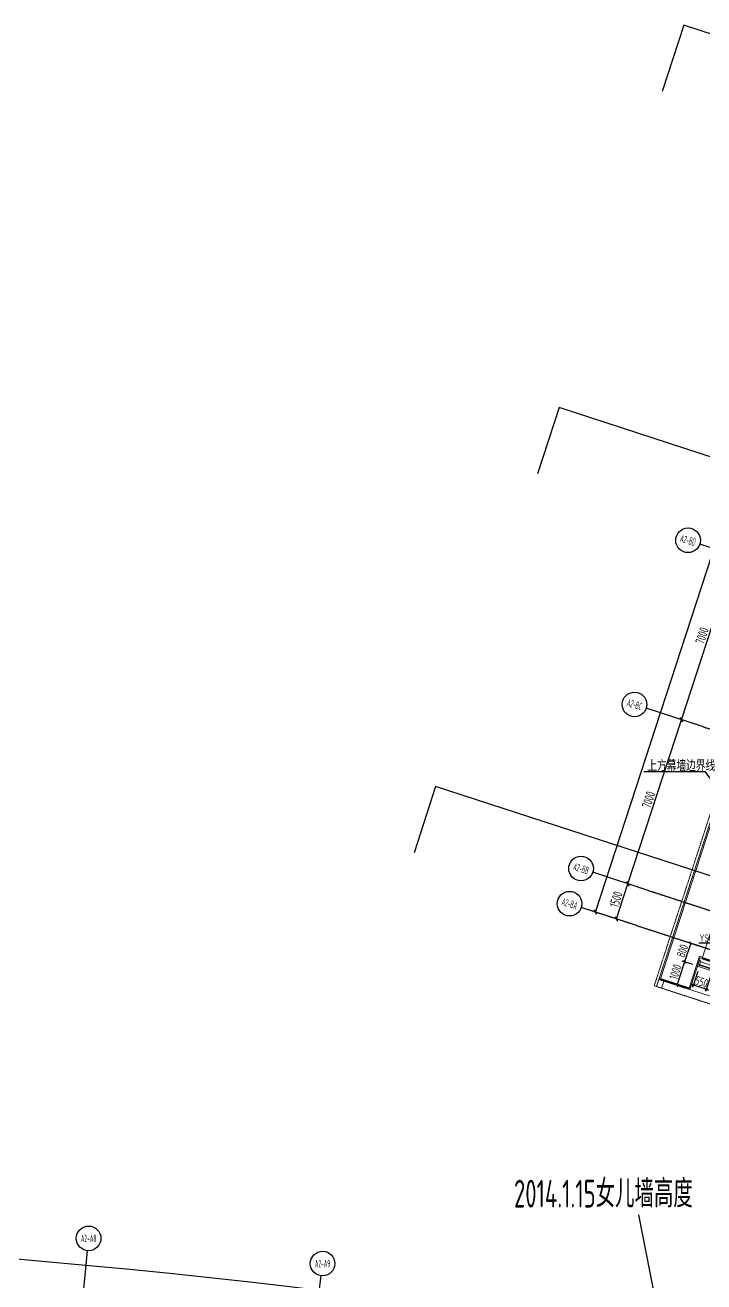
# Model space of a CAD drawing. Header units: millimetres. Extents: x 11515858 to 24947533, y -12784974 to -6116114.
# Drawn here: x 11806993 to 11834513, y -6365076 to -6314096 of the extents above; entities that cross this region are included whole.
import ezdxf
from ezdxf.enums import TextEntityAlignment as Align

# ---------------------------------------------------------------- set-up
doc = ezdxf.new("R2010")
doc.units = ezdxf.units.MM
doc.header["$LTSCALE"] = 10
for name, pattern in [('A2-RG-AXIS$0$CENTER', [2, 1.25, -0.25, 0.25, -0.25]), ('A2-RG-AXIS$0$DOTE', [2.42, 2, -0.2, 0.02, -0.2]), ('A2-RI-F2$0$Overhead 1_16_', [2.579687, 1.5875, -0.992188])]:
    doc.linetypes.add(name, pattern=pattern)
for name, color, linetype in [('A2-RB-F2$0$$34$A-DIMS-100', 1, 'Continuous'), ('A2-RB-F2$0$A-DIMS-100', 1, 'Continuous'), ('A2-RG-AXIS$0$A-AXIS', 1, 'Continuous'), ('A2-RG-AXIS$0$A-DIMS-100', 1, 'Continuous'), ('A2-RG-AXIS$0$A-GRID', 1, 'A2-RG-AXIS$0$CENTER'), ('A2-RG-AXIS$0$A-SYMB', 4, 'Continuous'), ('A2-RI-F2$0$A-ROOF-DRAN', 175, 'Continuous'), ('A2-RI-F2$0$A-STRS', 50, 'Continuous'), ('A2-RI-F2$0$A-SYMB', 4, 'Continuous'), ('A2-RI-F2$0$A-SYMB-AREA', 4, 'Continuous'), ('A2-RI-F2$0$A-SYMB-NAME', 4, 'Continuous')]:
    doc.layers.add(name, color=color, linetype=linetype)
for name, color, linetype, lineweight in [('A2-RI-F2$0$A-FLOR-OVHD', 8, 'A2-RI-F2$0$Overhead 1_16_', 5), ('A2-RI-F2$0$A-FLOR-STRS', 2, 'Continuous', 5), ('A2-RI-F2$0$A-GENM', 6, 'Continuous', 9), ('A2-RI-F2$0$A-GLAZ', 140, 'Continuous', 5), ('A2-RI-F2$0$A-GLAZ-CWMG', 3, 'Continuous', 5), ('A2-RI-F2$0$A-WALL', 7, 'Continuous', 5)]:
    doc.layers.add(name, color=color, linetype=linetype, lineweight=lineweight)
doc.styles.add('A2-RB-F2$0$$0$XD2008', font='hzs.shx', dxfattribs={"width": 0.7, "bigfont": 'hztxt.shx'})
doc.styles.add('A2-RB-F2$0$XD2008', font='hzs.shx', dxfattribs={"width": 0.7, "bigfont": 'hztxt.shx'})
doc.styles.add('A2-RG-AXIS$0$ECADI', font='hzs.shx', dxfattribs={"width": 0.7, "bigfont": 'hztxt.shx'})
doc.styles.add('A2-RG-AXIS$0$XD2008', font='hzs.shx', dxfattribs={"width": 0.7, "bigfont": 'hztxt.shx'})
doc.styles.add('A2-RI-F2$0$ECADI', font='hzs.shx', dxfattribs={"width": 0.7, "bigfont": 'hztxt.shx'})
doc.dimstyles.new('A2-RB-F2$0$$0$XD100$0', dxfattribs={"dimscale": 100, "dimtxt": 3.5, "dimasz": 1, "dimexe": 1, "dimexo": 2, "dimgap": 0.5, "dimtad": 1, "dimdec": 0, "dimdsep": 46, "dimtxsty": 'A2-RB-F2$0$$0$XD2008', "dimblk1": 'A2-RB-F2$0$$20$_ArchTick', "dimblk2": 'A2-RB-F2$0$$20$_ArchTick', "dimsah": 1, "dimcen": 2.5, "dimclrt": 4, "dimaunit": 1, "dimadec": 0, "dimazin": 0, "dimtfac": 1, "dimtdec": 0, "dimtix": 1, "dimtmove": 2, "dimatfit": 3, "dimfxl": 0, "dimtolj": 1, "dimtzin": 0, "dimarcsym": 0})
doc.dimstyles.new('A2-RB-F2$0$XD100$0', dxfattribs={"dimscale": 100, "dimtxt": 3.5, "dimasz": 1, "dimexe": 1, "dimexo": 2, "dimgap": 0.5, "dimtad": 1, "dimdec": 0, "dimdsep": 46, "dimtxsty": 'A2-RB-F2$0$XD2008', "dimblk1": 'A2-RB-F2$0$_ArchTick', "dimblk2": 'A2-RB-F2$0$_ArchTick', "dimsah": 1, "dimcen": 2.5, "dimclrt": 4, "dimaunit": 1, "dimadec": 0, "dimazin": 0, "dimtfac": 1, "dimtdec": 0, "dimtix": 1, "dimtmove": 1, "dimatfit": 3, "dimfxl": 0, "dimtolj": 1, "dimtzin": 0, "dimarcsym": 0})
doc.dimstyles.new('A2-RG-AXIS$0$XD150', dxfattribs={"dimscale": 300, "dimtxt": 2.5, "dimasz": 1.5, "dimexe": 1, "dimexo": 2, "dimgap": 0.5, "dimtad": 1, "dimdec": 0, "dimdsep": 46, "dimtxsty": 'A2-RG-AXIS$0$XD2008', "dimcen": 2.5, "dimclrt": 4, "dimaunit": 1, "dimadec": 3, "dimazin": 0, "dimtfac": 1, "dimtdec": 0, "dimtmove": 2, "dimatfit": 3, "dimfxl": 0, "dimtolj": 1, "dimtzin": 0, "dimarcsym": 0})
doc.dimstyles.new('A2-RG-AXIS$0$XD150$0', dxfattribs={"dimscale": 150, "dimtxt": 2.5, "dimasz": 1, "dimexe": 1, "dimexo": 2, "dimgap": 0.5, "dimtad": 1, "dimdec": 0, "dimdsep": 46, "dimtxsty": 'A2-RG-AXIS$0$XD2008', "dimblk": 'A2-RG-AXIS$0$_ArchTick', "dimcen": 2.5, "dimclrt": 4, "dimaunit": 1, "dimadec": 0, "dimazin": 0, "dimtfac": 1, "dimtdec": 0, "dimtmove": 2, "dimatfit": 3, "dimfxl": 0, "dimtolj": 1, "dimtzin": 0, "dimarcsym": 0})

# ---------------------------------------------------------------- blocks, each defined once
blk = doc.blocks.new('A2-RB-F2$0$_ArchTick')
at = {"color": 0, "linetype": 'ByBlock', "const_width": 0.4}
blk.add_lwpolyline([(-0.5, -0.5), (0.5, 0.5)], dxfattribs=at)
blk = doc.blocks.new('*D738')
at = {"layer": 'A2-RB-F2$0$A-DIMS-100', "color": 0, "lineweight": -2, "transparency": 16777216}
for p, q in [((11834269, -6352481), (11834057, -6353131)), ((11834088, -6353036), (11833993, -6353005)), ((11834792, -6352652), (11834580, -6353302)), ((11834611, -6353207), (11834088, -6353036)), ((11834611, -6353207), (11834706, -6353238))]:
    blk.add_line(p, q, dxfattribs=at)
at = {"layer": 'Defpoints', "color": 0, "transparency": 16777216}
for p in [(11834331, -6352291), (11834854, -6352462), (11834088, -6353036)]:
    blk.add_point(p, dxfattribs=at)
at = {"layer": 'A2-RB-F2$0$A-DIMS-100', "color": 0, "lineweight": -2, "transparency": 16777216, "xscale": 100, "yscale": 100, "zscale": 100}
for p, rotation in [((11834088, -6353036), 341.9488166038324), ((11834611, -6353207), 161.9488166038324)]:
    blk.add_blockref('A2-RB-F2$0$_ArchTick', p, dxfattribs=dict(at, rotation=rotation))
at = {"layer": 'A2-RB-F2$0$A-DIMS-100', "color": 4, "transparency": 16777216, "insert": (11834420, -6352908), "char_height": 350, "attachment_point": 5, "rotation": 341.9488, "style": 'A2-RB-F2$0$XD2008'}
blk.add_mtext('\\A1;550', dxfattribs=at)
blk = doc.blocks.new('A2-RB-F2$0$$20$_ArchTick')
at = {"color": 0, "linetype": 'ByBlock', "const_width": 0.4}
blk.add_lwpolyline([(-0.5, -0.5), (0.5, 0.5)], dxfattribs=at)
blk = doc.blocks.new('*D129')
at = {"layer": 'A2-RB-F2$0$$34$A-DIMS-100', "color": 0, "lineweight": -2, "transparency": 16777216}
blk.add_arc((11859985, -6358234), 2160, 161.947, 180.3428, dxfattribs=at)
at = {"layer": 'Defpoints', "color": 0, "transparency": 16777216}
for p in [(11832290, -6349207), (11857872, -6357788), (11857063, -6358251), (11858203, -6358244), (11870251, -6361580)]:
    blk.add_point(p, dxfattribs=at)
at = {"layer": 'A2-RB-F2$0$$34$A-DIMS-100', "color": 0, "lineweight": -2, "transparency": 16777216, "xscale": 100, "yscale": 100, "zscale": 100}
for p, rotation in [((11857932, -6357564), 71.94704049334567), ((11857825, -6358247), 270.3427990340198)]:
    blk.add_blockref('A2-RB-F2$0$$20$_ArchTick', p, dxfattribs=dict(at, rotation=rotation))
at = {"layer": 'A2-RB-F2$0$$34$A-DIMS-100', "color": 4, "transparency": 16777216, "insert": (11857596, -6357861), "char_height": 350, "attachment_point": 5, "rotation": 81.1449, "style": 'A2-RB-F2$0$$0$XD2008'}
blk.add_mtext('\\A1;18°23\'45"', dxfattribs=at)
blk = doc.blocks.new('*D189')
at = {"layer": 'A2-RB-F2$0$A-DIMS-100', "color": 0, "lineweight": -2, "transparency": 16777216}
for p, q in [((11833731, -6352095), (11833420, -6353048)), ((11834065, -6352204), (11833635, -6352064)), ((11833754, -6353157), (11833324, -6353017))]:
    blk.add_line(p, q, dxfattribs=at)
at = {"layer": 'Defpoints', "color": 0, "transparency": 16777216}
for p in [(11834255, -6352266), (11833420, -6353048), (11833944, -6353219)]:
    blk.add_point(p, dxfattribs=at)
at = {"layer": 'A2-RB-F2$0$A-DIMS-100', "color": 0, "lineweight": -2, "transparency": 16777216, "xscale": 100, "yscale": 100, "zscale": 100}
for p, rotation in [((11833731, -6352095), 71.91864882297887), ((11833420, -6353048), 251.9186488229789)]:
    blk.add_blockref('A2-RB-F2$0$_ArchTick', p, dxfattribs=dict(at, rotation=rotation))
at = {"layer": 'A2-RB-F2$0$A-DIMS-100', "color": 4, "transparency": 16777216, "insert": (11833361, -6352501), "char_height": 350, "attachment_point": 5, "rotation": 71.9186, "style": 'A2-RB-F2$0$XD2008'}
blk.add_mtext('\\A1;1000', dxfattribs=at)
blk = doc.blocks.new('*D190')
at = {"layer": 'A2-RB-F2$0$A-DIMS-100', "color": 0, "lineweight": -2, "transparency": 16777216}
for p, q in [((11833979, -6351334), (11833731, -6352095)), ((11834313, -6351444), (11833884, -6351303)), ((11834065, -6352204), (11833636, -6352064))]:
    blk.add_line(p, q, dxfattribs=at)
at = {"layer": 'Defpoints', "color": 0, "transparency": 16777216}
for p in [(11834503, -6351506), (11833731, -6352095), (11834255, -6352266)]:
    blk.add_point(p, dxfattribs=at)
at = {"layer": 'A2-RB-F2$0$A-DIMS-100', "color": 0, "lineweight": -2, "transparency": 16777216, "xscale": 100, "yscale": 100, "zscale": 100}
for p, rotation in [((11833979, -6351334), 71.89836803986773), ((11833731, -6352095), 251.8983680398677)]:
    blk.add_blockref('A2-RB-F2$0$_ArchTick', p, dxfattribs=dict(at, rotation=rotation))
at = {"layer": 'A2-RB-F2$0$A-DIMS-100', "color": 4, "transparency": 16777216, "insert": (11833641, -6351645), "char_height": 350, "attachment_point": 5, "rotation": 71.8984, "style": 'A2-RB-F2$0$XD2008'}
blk.add_mtext('\\A1;800', dxfattribs=at)
blk = doc.blocks.new('A2-RG-AXIS$0$ECADI-TAG-GRID')
at = {"color": 13}
blk.add_circle((0, 0), 5, dxfattribs=at)
at = {"style": 'A2-RG-AXIS$0$ECADI', "width": 0.7}
blk.add_attdef('GRID', text='', height=5, dxfattribs=at).set_placement((0, 0), align=Align.MIDDLE)
blk = doc.blocks.new('A2-RG-AXIS$0$_ArchTick')
at = {"color": 0, "linetype": 'ByBlock', "const_width": 0.4}
blk.add_lwpolyline([(-0.5, -0.5), (0.5, 0.5)], dxfattribs=at)
blk = doc.blocks.new('*D1317')
at = {"layer": 'A2-RG-AXIS$0$A-DIMS-100', "color": 0, "lineweight": -2, "ltscale": 3, "transparency": 16777216}
for p, q in [((11753070, -6371598), (11752455, -6363872)), ((11854556, -6379588), (11856371, -6372053))]:
    blk.add_line(p, q, dxfattribs=at)
blk.add_arc((11778731, -6694179), 331200, 76.44866, 94.54827, dxfattribs=at)
at = {"layer": 'Defpoints', "color": 0, "ltscale": 3, "transparency": 16777216}
for p in [(11822065, -6365826), (11753093, -6371897), (11854485, -6379879), (11778731, -6694179)]:
    blk.add_point(p, dxfattribs=at)
at = {"layer": 'A2-RG-AXIS$0$A-DIMS-100', "color": 0, "lineweight": -2, "ltscale": 3, "transparency": 16777216, "xscale": 150, "yscale": 150, "zscale": 150}
for p, rotation in [((11752467, -6364022), 184.5482656226652), ((11856336, -6372199), 346.4486630674553)]:
    blk.add_blockref('A2-RG-AXIS$0$_ArchTick', p, dxfattribs=dict(at, rotation=rotation))
at = {"layer": 'A2-RG-AXIS$0$A-DIMS-100', "color": 4, "ltscale": 3, "transparency": 16777216, "insert": (11804749, -6363703), "char_height": 375, "attachment_point": 5, "rotation": 355.4985, "style": 'A2-RG-AXIS$0$XD2008'}
blk.add_mtext('\\A1;18°5\'59"', dxfattribs=at)
blk = doc.blocks.new('*D1387')
at = {"layer": 'A2-RG-AXIS$0$A-DIMS-100', "color": 0, "lineweight": -2, "ltscale": 3, "transparency": 16777216}
blk.add_arc((11859129, -6350592), 5747, 341.947, 359.2286, dxfattribs=at)
at = {"layer": 'Defpoints', "color": 0, "ltscale": 3, "transparency": 16777216}
for p in [(11834459, -6342551), (11835567, -6350275), (11872705, -6350775), (11864744, -6351816), (11872420, -6354924)]:
    blk.add_point(p, dxfattribs=at)
at = {"layer": 'A2-RG-AXIS$0$A-DIMS-100', "color": 0, "lineweight": -2, "ltscale": 3, "transparency": 16777216, "xscale": 150, "yscale": 150, "zscale": 150}
for p, rotation in [((11864875, -6350669), 89.22855370033292), ((11864593, -6352373), 251.9470404933478)]:
    blk.add_blockref('A2-RG-AXIS$0$_ArchTick', p, dxfattribs=dict(at, rotation=rotation))
at = {"layer": 'A2-RG-AXIS$0$A-DIMS-100', "color": 4, "ltscale": 3, "transparency": 16777216, "insert": (11865469, -6351643), "char_height": 375, "attachment_point": 5, "rotation": 80.5878, "style": 'A2-RG-AXIS$0$XD2008'}
blk.add_mtext('\\A1;17°16\'53"', dxfattribs=at)
blk = doc.blocks.new('*D1389')
at = {"layer": 'A2-RG-AXIS$0$A-DIMS-100', "color": 0, "lineweight": -2, "transparency": 16777216}
for p, q in [((11830970, -6350354), (11831434, -6348928)), ((11832005, -6349114), (11831292, -6348881)), ((11831540, -6350540), (11830827, -6350307))]:
    blk.add_line(p, q, dxfattribs=at)
at = {"layer": 'Defpoints', "color": 0, "transparency": 16777216}
for p in [(11831434, -6348928), (11832290, -6349207), (11831825, -6350633)]:
    blk.add_point(p, dxfattribs=at)
at = {"layer": 'A2-RG-AXIS$0$A-DIMS-100', "color": 0, "lineweight": -2, "transparency": 16777216, "xscale": 150, "yscale": 150, "zscale": 150}
for p, rotation in [((11831434, -6348928), 71.94704049340153), ((11830970, -6350354), 251.9470404934015)]:
    blk.add_blockref('A2-RG-AXIS$0$_ArchTick', p, dxfattribs=dict(at, rotation=rotation))
at = {"layer": 'A2-RG-AXIS$0$A-DIMS-100', "color": 4, "transparency": 16777216, "insert": (11830952, -6349560), "char_height": 375, "attachment_point": 5, "rotation": 71.947, "style": 'A2-RG-AXIS$0$XD2008'}
blk.add_mtext('\\A1;1500', dxfattribs=at)
blk = doc.blocks.new('*D1390')
at = {"layer": 'A2-RG-AXIS$0$A-DIMS-100', "color": 0, "lineweight": -2, "transparency": 16777216}
for p, q in [((11831434, -6348928), (11833604, -6342272)), ((11834174, -6342458), (11833461, -6342226)), ((11832005, -6349114), (11831292, -6348881))]:
    blk.add_line(p, q, dxfattribs=at)
at = {"layer": 'Defpoints', "color": 0, "transparency": 16777216}
for p in [(11833604, -6342272), (11834459, -6342551), (11832290, -6349207)]:
    blk.add_point(p, dxfattribs=at)
at = {"layer": 'A2-RG-AXIS$0$A-DIMS-100', "color": 0, "lineweight": -2, "transparency": 16777216, "xscale": 150, "yscale": 150, "zscale": 150}
for p, rotation in [((11833604, -6342272), 71.94704043113722), ((11831434, -6348928), 251.9470404311372)]:
    blk.add_blockref('A2-RG-AXIS$0$_ArchTick', p, dxfattribs=dict(at, rotation=rotation))
at = {"layer": 'A2-RG-AXIS$0$A-DIMS-100', "color": 4, "transparency": 16777216, "insert": (11832270, -6345519), "char_height": 375, "attachment_point": 5, "rotation": 71.947, "style": 'A2-RG-AXIS$0$XD2008'}
blk.add_mtext('\\A1;7000', dxfattribs=at)
blk = doc.blocks.new('*D1391')
at = {"layer": 'A2-RG-AXIS$0$A-DIMS-100', "color": 0, "lineweight": -2, "transparency": 16777216}
for p, q in [((11833604, -6342272), (11835773, -6335617)), ((11836629, -6335896), (11835630, -6335571)), ((11834174, -6342458), (11833461, -6342226))]:
    blk.add_line(p, q, dxfattribs=at)
at = {"layer": 'Defpoints', "color": 0, "transparency": 16777216}
for p in [(11835773, -6335617), (11836914, -6335989), (11834459, -6342551)]:
    blk.add_point(p, dxfattribs=at)
at = {"layer": 'A2-RG-AXIS$0$A-DIMS-100', "color": 0, "lineweight": -2, "transparency": 16777216, "xscale": 150, "yscale": 150, "zscale": 150}
for p, rotation in [((11835773, -6335617), 71.94704053343993), ((11833604, -6342272), 251.9470405334399)]:
    blk.add_blockref('A2-RG-AXIS$0$_ArchTick', p, dxfattribs=dict(at, rotation=rotation))
at = {"layer": 'A2-RG-AXIS$0$A-DIMS-100', "color": 4, "transparency": 16777216, "insert": (11834439, -6338863), "char_height": 375, "attachment_point": 5, "rotation": 71.947, "style": 'A2-RG-AXIS$0$XD2008'}
blk.add_mtext('\\A1;7000', dxfattribs=at)
blk = doc.blocks.new('*D1357')
at = {"layer": 'A2-RG-AXIS$0$A-DIMS-100', "color": 0, "lineweight": -2, "transparency": 16777216}
for p, q in [((11830114, -6350075), (11841425, -6315372)), ((11842851, -6315837), (11841283, -6315325)), ((11831540, -6350540), (11829971, -6350029))]:
    blk.add_line(p, q, dxfattribs=at)
at = {"layer": 'Defpoints', "color": 0, "transparency": 16777216}
for p in [(11841425, -6315372), (11843137, -6315930), (11831825, -6350633)]:
    blk.add_point(p, dxfattribs=at)
at = {"layer": 'A2-RG-AXIS$0$A-DIMS-100', "color": 0, "lineweight": -2, "transparency": 16777216, "xscale": 150, "yscale": 150, "zscale": 150}
for p, rotation in [((11841425, -6315372), 71.94704049334094), ((11830114, -6350075), 251.9470404933409)]:
    blk.add_blockref('A2-RG-AXIS$0$_ArchTick', p, dxfattribs=dict(at, rotation=rotation))
at = {"layer": 'A2-RG-AXIS$0$A-DIMS-100', "color": 4, "transparency": 16777216, "insert": (11835520, -6332642), "char_height": 375, "attachment_point": 5, "rotation": 71.947, "style": 'A2-RG-AXIS$0$XD2008'}
blk.add_mtext('\\A1;36500', dxfattribs=at)
blk = doc.blocks.new('A2-RI-F2$0$Rectangular Mullion - 60mm x 200mm-3710276-Documents - Level 2')
at = {"layer": 'A2-RI-F2$0$A-GLAZ-CWMG', "lineweight": 13}
for p, q in [((-30, 150), (30, 150)), ((-30, -100), (-30, 150)), ((30, 150), (30, -100)), ((30, -100), (-30, -100))]:
    blk.add_line(p, q, dxfattribs=at)
blk = doc.blocks.new('A2-RI-F2$0$System Panel - Glazed - Frit-5328300-Documents - Level 2')
at = {"layer": 'A2-RI-F2$0$A-GLAZ', "lineweight": 13}
for p, q in [((515, 44), (-545, 44)), ((-545, 44), (-545, 19)), ((-545, 19), (515, 19)), ((515, 19), (515, 44))]:
    blk.add_line(p, q, dxfattribs=at)
blk = doc.blocks.new('A2-RI-F2$0$Roof Profile - South1 - Roof Profile - South-4416806-Documents - Level 2')
at = {"layer": 'A2-RI-F2$0$A-GENM', "lineweight": 20}
for p, q in [((62836, -48192), (62836, -48492)), ((63044, -48192), (62836, -48192)), ((63044, -48492), (63044, -48192)), ((62836, -48492), (63044, -48492))]:
    blk.add_line(p, q, dxfattribs=at)
at = {"layer": 'A2-RI-F2$0$A-GENM'}
blk.add_line((84278, -48490), (84278, -48492), dxfattribs=at)
for points, knots in [([(63044, -48492), (63079, -48492), (63166, -48492), (63348, -48492), (63586, -48492), (63973, -48492), (64345, -48492), (64628, -48492)], [5956.048214, 5956.048214, 5956.048214, 5956.048214, 6528.581262, 7122.08865, 7715.596037, 8309.103425, 9490.174784, 9490.174784, 9490.174784, 9490.174784]), ([(84278, -48492), (83857, -48492), (83226, -48492), (82385, -48492), (81754, -48492), (81123, -48492), (80492, -48492), (79861, -48492), (79230, -48492), (78600, -48492), (77970, -48492), (77340, -48492), (76711, -48492), (76082, -48492), (75454, -48492), (74826, -48492), (74199, -48492), (73572, -48492), (73050, -48492), (72632, -48492), (72215, -48492), (71694, -48492), (71071, -48492), (70449, -48492), (69830, -48492), (69213, -48492), (68601, -48492), (68095, -48492), (67693, -48492), (67393, -48492), (67096, -48492), (66800, -48492), (66509, -48492), (66125, -48492), (65750, -48492), (65388, -48492), (65168, -48492), (64996, -48492), (64869, -48492), (64747, -48492), (64667, -48492), (64628, -48492)], [-1, -1, -1, -1, -0.9375, -0.90625, -0.875, -0.84375, -0.8125, -0.78125, -0.75, -0.71875, -0.6875, -0.65625, -0.625, -0.59375, -0.5625, -0.53125, -0.5, -0.46875, -0.4375, -0.421875, -0.40625, -0.375, -0.34375, -0.3125, -0.28125, -0.25, -0.21875, -0.1875, -0.171875, -0.15625, -0.140625, -0.125, -0.109375, -0.09375, -0.0625, -0.046875, -0.03125, -0.0234375, -0.015625, -0.0078125, -0.0002089, -0.0002089, -0.0002089, -0.0002089])]:
    blk.add_open_spline(points, degree=3, knots=knots, dxfattribs=at)
blk = doc.blocks.new('A2-RI-F2$0$5erhfh')
at = {"layer": 'A2-RI-F2$0$A-SYMB-AREA', "style": 'A2-RI-F2$0$ECADI', "width": 0.7}
blk.add_attdef('340M2', text='', height=2.5, dxfattribs=at).set_placement((0, 1.25), align=Align.MIDDLE_LEFT)
at = {"layer": 'A2-RI-F2$0$A-SYMB-NAME', "style": 'A2-RI-F2$0$ECADI', "width": 0.7}
blk.add_attdef('CHINESENAME', (-12.29, 3.09), '', height=4.5, dxfattribs=at)
blk = doc.blocks.new('A2-RI-F2$0$45yrthfgh')
at = {"layer": 'A2-RI-F2$0$A-ROOF-DRAN'}
for points in [[(11125, 34133), (11490, 33654), (12166, 33654)], [(41213, 24957), (40975, 25378), (40299, 25378)], [(39044, 18301), (38805, 18723), (38129, 18723)], [(5643, 16344), (5163, 16736), (4486, 16736)], [(242, 743), (-122, 363), (-798, 363)]]:
    blk.add_lwpolyline(points, dxfattribs=at)
for centre in [(11125, 34133), (41213, 24957), (39044, 18301), (5643, 16344), (242, 743)]:
    blk.add_circle(centre, 100, dxfattribs=at)
ref = blk.add_blockref('A2-RI-F2$0$5erhfh', (10842, 33414), dxfattribs=dict(at, xscale=-100, yscale=100, zscale=100))
ref.add_attrib('CHINESENAME', 'YSG', (11521, 33723), dxfattribs={"layer": 'A2-RI-F2$0$A-SYMB-NAME', "height": 300, "style": 'A2-RI-F2$0$ECADI', "width": 0.7})
ref = blk.add_blockref('A2-RI-F2$0$5erhfh', (39650, 25138), dxfattribs=dict(at, xscale=-100, yscale=100, zscale=100))
ref.add_attrib('CHINESENAME', 'YSG', (40329, 25447), dxfattribs={"layer": 'A2-RI-F2$0$A-SYMB-NAME', "height": 300, "style": 'A2-RI-F2$0$ECADI', "width": 0.7})
ref = blk.add_blockref('A2-RI-F2$0$5erhfh', (37481, 18483), dxfattribs=dict(at, xscale=-100, yscale=100, zscale=100))
ref.add_attrib('CHINESENAME', 'YSG', (38160, 18792), dxfattribs={"layer": 'A2-RI-F2$0$A-SYMB-NAME', "height": 300, "style": 'A2-RI-F2$0$ECADI', "width": 0.7})
ref = blk.add_blockref('A2-RI-F2$0$5erhfh', (3838, 16484), dxfattribs=dict(at, xscale=-100, yscale=100, zscale=100))
ref.add_attrib('CHINESENAME', 'YSG', (4517, 16793), dxfattribs={"layer": 'A2-RI-F2$0$A-SYMB-NAME', "height": 300, "style": 'A2-RI-F2$0$ECADI', "width": 0.7})
ref = blk.add_blockref('A2-RI-F2$0$5erhfh', (-1447, 111), dxfattribs=dict(at, xscale=-100, yscale=100, zscale=100))
ref.add_attrib('CHINESENAME', 'YSG', (-767, 420), dxfattribs={"layer": 'A2-RI-F2$0$A-SYMB-NAME', "height": 300, "style": 'A2-RI-F2$0$ECADI', "width": 0.7})
blk = doc.blocks.new('A2-RB-F2')
at = {"layer": 'A2-RB-F2$0$$34$A-DIMS-100'}
dim = blk.add_angular_dim_2l(base=(11857871.93, -6357787.5026), line1=((11858202.9981, -6358244.2856), (11857063.3085, -6358251.1044)), line2=((11832290.1514, -6349206.686), (11870250.8426, -6361579.6659)), dimstyle='A2-RB-F2$0$$0$XD100$0', override={"dimadec": 4}, dxfattribs=at)
dim.commit()
dim.dimension.update_dxf_attribs({"geometry": '*D129', "text_midpoint": (11857595.8395, -6357861.3973)})
at = {"layer": 'A2-RB-F2$0$A-DIMS-100'}
for p1, p2, distance, picture, middle in [((11834503.2, -6351505.7), (11834254.6, -6352266.1), -551.2, '*D190', (11833641.1, -6351644.7)), ((11834854.2, -6352461.7), (11834331.1, -6352291.2), 783.7, '*D738', (11834419.5, -6352907.6))]:
    dim = blk.add_aligned_dim(p1=p1, p2=p2, distance=distance, dimstyle='A2-RB-F2$0$XD100$0', dxfattribs=at)
    dim.commit()
    dim.dimension.update_dxf_attribs({"geometry": picture, "text_midpoint": middle})
dim = blk.add_aligned_dim(p1=(11834255.3, -6352266.3), p2=(11833944.3, -6353218.9), distance=-552, text='1000', dimstyle='A2-RB-F2$0$XD100$0', dxfattribs=at)
dim.commit()
dim.dimension.update_dxf_attribs({"geometry": '*D189', "text_midpoint": (11833361.2, -6352501.4)})
blk = doc.blocks.new('A2-RG-AXIS')
at = {"layer": 'A2-RG-AXIS$0$A-AXIS'}
for p, q in [((11836628.7, -6335895.9), (11834346.8, -6335152.1)), ((11834459.4, -6342551.3), (11832177.6, -6341807.5)), ((11832290.2, -6349206.7), (11830008.3, -6348462.9)), ((11831825.3, -6350632.8), (11829543.5, -6349889.1))]:
    blk.add_line(p, q, dxfattribs=at)
at = {"layer": 'A2-RG-AXIS$0$A-AXIS', "ltscale": 3}
for p, q in [((11809008.7, -6369286.5), (11809519.1, -6363810.3)), ((11818325.2, -6370289.9), (11818992.6, -6364830.5))]:
    blk.add_line(p, q, dxfattribs=at)
at = {"layer": 'A2-RG-AXIS$0$A-GRID', "linetype": 'A2-RG-AXIS$0$DOTE'}
for p, q in [((11834459.4, -6342551.3), (11872420.1, -6354924.3)), ((11832290.2, -6349206.7), (11870250.8, -6361579.7)), ((11831825.3, -6350632.8), (11869786, -6363005.8))]:
    blk.add_line(p, q, dxfattribs=at)
at = {"layer": 'A2-RG-AXIS$0$A-SYMB'}
ref = blk.add_blockref('A2-RG-AXIS$0$ECADI-TAG-GRID', (11833872.7, -6334993.5), dxfattribs=dict(at, xscale=100.0000000000341, yscale=100.0000000000341, zscale=100.0000000000341, rotation=342.7200000000827))
ref.add_attrib('GRID', 'A2-BD', dxfattribs={"layer": '0', "height": 300, "rotation": 342.72, "style": 'A2-RG-AXIS$0$ECADI', "width": 0.5}).set_placement((11833872.7, -6334993.5), align=Align.MIDDLE)
ref = blk.add_blockref('A2-RG-AXIS$0$ECADI-TAG-GRID', (11831702.2, -6341652.6), dxfattribs=dict(at, xscale=100.0000000000341, yscale=100.0000000000341, zscale=100.0000000000341, rotation=342.7200000000827))
ref.add_attrib('GRID', 'A2-BC', dxfattribs={"layer": '0', "height": 300, "rotation": 342.72, "style": 'A2-RG-AXIS$0$ECADI', "width": 0.5}).set_placement((11831702.2, -6341652.6), align=Align.MIDDLE)
ref = blk.add_blockref('A2-RG-AXIS$0$ECADI-TAG-GRID', (11829532.9, -6348308), dxfattribs=dict(at, xscale=100.0000000000341, yscale=100.0000000000341, zscale=100.0000000000341, rotation=342.7200000000827))
ref.add_attrib('GRID', 'A2-BB', dxfattribs={"layer": '0', "height": 300, "rotation": 342.72, "style": 'A2-RG-AXIS$0$ECADI', "width": 0.5}).set_placement((11829532.9, -6348308), align=Align.MIDDLE)
ref = blk.add_blockref('A2-RG-AXIS$0$ECADI-TAG-GRID', (11829068.1, -6349734.1), dxfattribs=dict(at, xscale=100.0000000000341, yscale=100.0000000000341, zscale=100.0000000000341, rotation=342.7200000000827))
ref.add_attrib('GRID', 'A2-BA', dxfattribs={"layer": '0', "height": 300, "rotation": 342.72, "style": 'A2-RG-AXIS$0$ECADI', "width": 0.5}).set_placement((11829068.1, -6349734.1), align=Align.MIDDLE)
ref = blk.add_blockref('A2-RG-AXIS$0$ECADI-TAG-GRID', (11809565.5, -6363312.4), dxfattribs=dict(at, xscale=100, yscale=100, zscale=100))
ref.add_attrib('GRID', 'A2-A8', dxfattribs={"layer": '0', "extrusion": (0, 0, -1), "height": 300, "style": 'A2-RG-AXIS$0$ECADI', "text_generation_flag": 2, "width": 0.5}).set_placement((-11809565.5, -6363312.4), align=Align.MIDDLE)
ref = blk.add_blockref('A2-RG-AXIS$0$ECADI-TAG-GRID', (11819053.3, -6364334.2), dxfattribs=dict(at, xscale=100, yscale=100, zscale=100))
ref.add_attrib('GRID', 'A2-A9', dxfattribs={"layer": '0', "extrusion": (0, 0, -1), "height": 300, "style": 'A2-RG-AXIS$0$ECADI', "text_generation_flag": 2, "width": 0.5}).set_placement((-11819053.3, -6364334.2), align=Align.MIDDLE)
at = {"layer": 'A2-RG-AXIS$0$A-DIMS-100'}
for p1, p2, distance, picture, middle in [((11831825.3, -6350632.8), (11843136.5, -6315929.7), 1800, '*D1357', (11835519.9, -6332642.1)), ((11832290.2, -6349206.7), (11834459.4, -6342551.3), 900, '*D1390', (11832269.5, -6345518.7)), ((11831825.3, -6350632.8), (11832290.2, -6349206.7), 900, '*D1389', (11830952.5, -6349559.5))]:
    dim = blk.add_aligned_dim(p1=p1, p2=p2, distance=distance, dimstyle='A2-RG-AXIS$0$XD150$0', dxfattribs=at)
    dim.commit()
    dim.dimension.update_dxf_attribs({"geometry": picture, "text_midpoint": middle})
dim = blk.add_linear_dim(base=(11835773, -6335617), p1=(11834459.4, -6342551.3), p2=(11836913.9, -6335988.9), angle=251.94704, dimstyle='A2-RG-AXIS$0$XD150$0', dxfattribs=at)
dim.commit()
dim.dimension.update_dxf_attribs({"geometry": '*D1391', "text_midpoint": (11834438.8, -6338863.3)})
at = {"layer": 'A2-RG-AXIS$0$A-DIMS-100', "ltscale": 3}
dim = blk.add_angular_dim_2l(base=(11864743.7, -6351815.5), line1=((11834459.4, -6342551.3), (11872420.1, -6354924.3)), line2=((11835567, -6350274.8), (11872705.5, -6350774.9)), dimstyle='A2-RG-AXIS$0$XD150', override={"dimscale": 150, "dimasz": 1, "dimblk": 'A2-RG-AXIS$0$_ArchTick', "dimadec": 4}, dxfattribs=at)
dim.commit()
dim.dimension.update_dxf_attribs({"geometry": '*D1387', "text_midpoint": (11865468.5, -6351643)})
dim = blk.add_angular_dim_3p(base=(11822064.9, -6365825.9), center=(11778730.7, -6694178.7), p1=(11854485.2, -6379879.3), p2=(11753093.4, -6371896.8), dimstyle='A2-RG-AXIS$0$XD150', override={"dimscale": 150, "dimasz": 1, "dimblk": 'A2-RG-AXIS$0$_ArchTick', "dimadec": 4}, dxfattribs=at)
dim.commit()
dim.dimension.update_dxf_attribs({"geometry": '*D1317', "text_midpoint": (11804748.6, -6363703.1)})
blk = doc.blocks.new('A2-RI-F2')
for p, q in [((11833944, -6353219), (11832689, -6352810)), ((11833912, -6353156), (11832752, -6352778))]:
    blk.add_line(p, q)
at = {"layer": 'A2-RI-F2$0$A-FLOR-OVHD', "ltscale": 0.3}
blk.add_lwpolyline([(11851782, -6316662), (11879355, -6325647), (11871959, -6348338), (11872378, -6348346), (11867158, -6364360), (11832501, -6353064), (11836879, -6339633)], dxfattribs=at)
at = {"layer": 'A2-RI-F2$0$A-GENM'}
blk.add_line((11832887, -6352874), (11852894, -6359395), dxfattribs=at)
at = {"layer": 'A2-RI-F2$0$A-GLAZ-CWMG'}
for p, q in [((11836385, -6352961), (11834255, -6352266)), ((11834286, -6352173), (11834285, -6352173)), ((11835382, -6352423), (11834374, -6352095))]:
    blk.add_line(p, q, dxfattribs=at)
at = {"layer": 'A2-RI-F2$0$A-SYMB'}
blk.add_lwpolyline([(11832074, -6344375), (11834555, -6344375), (11835092, -6345100)], dxfattribs=at)
at = {"layer": 'A2-RI-F2$0$A-WALL'}
for p, q in [((11836964, -6339693), (11832689, -6352810)), ((11837007, -6339723), (11832752, -6352778)), ((11834443, -6351949), (11838164, -6340532)), ((11834334, -6351862), (11833912, -6353156)), ((11834366, -6351925), (11833944, -6353219)), ((11834458, -6351902), (11834334, -6351862)), ((11834443, -6351950), (11834366, -6351925))]:
    blk.add_line(p, q, dxfattribs=at)
at = {"layer": 'A2-RI-F2$0$A-WALL', "lineweight": 50}
blk.add_line((11834443, -6351950), (11836440, -6352600), dxfattribs=at)
at = {"layer": 'Defpoints', "color": 3, "linetype": 'Continuous'}
for p, q in [((11833703, -6314096), (11832828, -6316783)), ((11886956, -6331454), (11833703, -6314096)), ((11828646, -6329613), (11827770, -6332299)), ((11881899, -6346970), (11828646, -6329613)), ((11823637, -6344979), (11822762, -6347666)), ((11876890, -6362336), (11823637, -6344979))]:
    blk.add_line(p, q, dxfattribs=at)
at = {"layer": 'Defpoints'}
blk.add_line((11834153, -6373821), (11831874, -6362350), dxfattribs=at)
ref = blk.add_blockref('A2-RI-F2$0$5erhfh', (11833449, -6344667), dxfattribs=dict(xscale=100, yscale=100, zscale=100))
ref.add_attrib('CHINESENAME', '上方幕墙边界线', (11832220, -6344359), dxfattribs={"layer": 'A2-RI-F2$0$A-SYMB-NAME', "height": 450, "style": 'A2-RI-F2$0$ECADI', "width": 0.7})
at = {"layer": 'A2-RI-F2$0$A-FLOR-STRS'}
blk.add_blockref('A2-RG-AXIS', (0, 0), dxfattribs=at)
at = {"layer": 'A2-RI-F2$0$A-GENM', "rotation": 341.9470404789931}
blk.add_blockref('A2-RI-F2$0$Roof Profile - South1 - Roof Profile - South-4416806-Documents - Level 2', (11787881, -6287518), dxfattribs=at)
at = {"layer": 'A2-RI-F2$0$A-GLAZ', "rotation": 161.9470404789931}
blk.add_blockref('A2-RI-F2$0$System Panel - Glazed - Frit-5328300-Documents - Level 2', (11834833, -6352349), dxfattribs=at)
at = {"layer": 'A2-RI-F2$0$A-GLAZ-CWMG', "extrusion": (0, 0, -1), "rotation": 18.05295952100688}
blk.add_blockref('A2-RI-F2$0$Rectangular Mullion - 60mm x 200mm-3710276-Documents - Level 2', (-11834315, -6352181), dxfattribs=at)
at = {"layer": 'A2-RI-F2$0$A-STRS', "linetype": 'Continuous'}
blk.add_blockref('A2-RB-F2', (0, 0), dxfattribs=at)
at = {"layer": 'A2-RI-F2$0$A-WALL'}
blk.add_blockref('A2-RI-F2$0$45yrthfgh', (11835102, -6351701), dxfattribs=at)
at = {"layer": 'Defpoints'}
ref = blk.add_blockref('A2-RI-F2$0$5erhfh', (11829886, -6362177), dxfattribs=dict(at, xscale=250, yscale=250, zscale=250))
ref.add_attrib('CHINESENAME', '2014.1.15女儿墙高度', (11826813, -6362060), dxfattribs={"layer": 'A2-RI-F2$0$A-SYMB-NAME', "height": 1125, "style": 'A2-RI-F2$0$ECADI', "width": 0.7})

msp = doc.modelspace()

# ---------------------------------------------------------------- block references
for name in ['A2-RI-F2', 'A2-RB-F2', 'A2-RG-AXIS']:
    msp.add_blockref(name, (0, 0))

doc.saveas('drawing.dxf')
